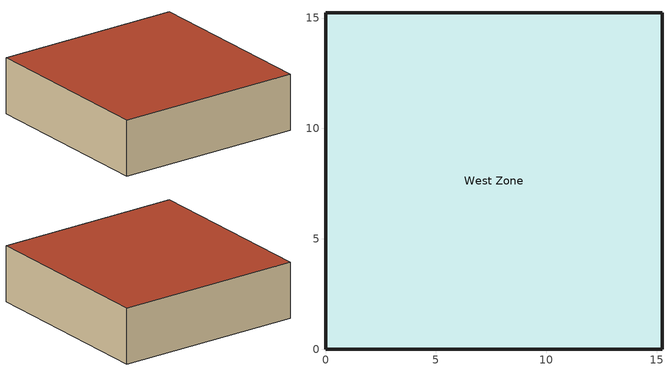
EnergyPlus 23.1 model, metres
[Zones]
West Zone
 floor adiabatic (FLOOR): 15.24,0 0,0 0,15.24 15.24,15.24 z0
 wall outside (R13WALL): 0,0 15.24,0 15.24,15.24 0,15.24 0,0 z0:4.57
 roof outside (ROOF31): 0,15.24 0,0 15.24,0 15.24,15.24 z4.57
[Building]
Bldg: North Axis {deg}=0; Terrain=Suburbs; Loads Convergence Tolerance Value {W}=0.05; Temperature Convergence Tolerance Value {deltaC}=0.05; Solar Distribution=MinimalShadowing; Maximum Number of Warmup Days=30; Minimum Number of Warmup Days=6
[Site:Location]
CHICAGO_IL_USA TMY2-94846: Latitude {deg}=41.78; Longitude {deg}=-87.75; Time Zone {hr}=-6; Elevation {m}=190
[SizingPeriod:DesignDay] Day of Month=21; Humidity Condition Type=Wetbulb; Barometric Pressure {Pa}=99063; Rain Indicator=No; Snow Indicator=No; Daylight Saving Time Indicator=No; Solar Model Indicator=ASHRAEClearSky; Sky Clearness=1
Name | Month | Day Type | Maximum Dry-Bulb Temperature {C} | Daily Dry-Bulb Temperature Range {deltaC} | Wetbulb or DewPoint at Maximum Dry-Bulb {C} | Wind Speed {m/s} | Wind Direction {deg}
CHICAGO_IL_USA Annual Heating 99% Design Conditions DB | 1 | WinterDesignDay | -17.3 | 0 | -17.3 | 4.9 | 270
CHICAGO_IL_USA Annual Cooling 1% Design Conditions DB/MCWB | 7 | SummerDesignDay | 31.5 | 10.7 | 23 | 5.3 | 230
[Site:GroundTemperature:BuildingSurface]
22.03, 22.03, 22.13, 22.3, 22.43, 22.52, 22.62, 22.77, 22.78, 22.55, 22.44, 22.2
[Material:NoMass] Roughness=Rough; Thermal Absorptance=0.9; Solar Absorptance=0.75; Visible Absorptance=0.75
Name | Thermal Resistance {m2-K/W}
R13LAYER | 2.290965
R31LAYER | 5.456
[Material]
C5 - 4 IN HW CONCRETE: Roughness=MediumRough; Thickness {m}=0.101498; Conductivity {W/m-K}=1.729577; Density {kg/m3}=2242.585; Specific Heat {J/kg-K}=836.8; Thermal Absorptance=0.9; Solar Absorptance=0.65; Visible Absorptance=0.65
[Construction]
R13WALL: R13LAYER
FLOOR: C5 - 4 IN HW CONCRETE
ROOF31: R31LAYER
[Zone]
West Zone: Type=1; Multiplier=1; Ceiling Height {m}=autocalculate; Volume {m3}=autocalculate
[Sizing:Zone]
West Zone: Zone Cooling Design Supply Air Temperature Input Method=SupplyAirTemperature; Zone Cooling Design Supply Air Temperature {C}=12; Zone Heating Design Supply Air Temperature Input Method=SupplyAirTemperature; Zone Heating Design Supply Air Temperature {C}=50; Zone Cooling Design Supply Air Humidity Ratio {kgWater/kgDryAir}=0.008; Zone Heating Design Supply Air Humidity Ratio {kgWater/kgDryAir}=0.008; Design Specification Outdoor Air Object=SZ DSOA WEST ZONE; Cooling Design Air Flow Method=DesignDay; Heating Design Air Flow Method=DesignDay; Account for Dedicated Outdoor Air System=No; Dedicated Outdoor Air System Control Strategy=NeutralSupplyAir; Dedicated Outdoor Air Low Setpoint Temperature for Design {C}=autosize; Dedicated Outdoor Air High Setpoint Temperature for Design {C}=autosize; Zone Load Sizing Method=Sensible Load Only No Latent Load; Zone Latent Cooling Design Supply Air Humidity Ratio Input Method=HumidityRatioDifference; Zone Cooling Design Supply Air Humidity Ratio Difference {kgWater/kgDryAir}=0.005; Zone Latent Heating Design Supply Air Humidity Ratio Input Method=HumidityRatioDifference; Zone Humidification Design Supply Air Humidity Ratio Difference {kgWater/kgDryAir}=0.005
[Fan:OnOff]
Zone1WindACFan: Availability Schedule=CoolingCoilAvailSched; Fan Total Efficiency=0.5; Pressure Rise {Pa}=75; Maximum Flow Rate {m3/s}=autosize; Motor Efficiency=0.9; Motor In Airstream Fraction=1
[DesignSpecification:OutdoorAir]
SZ DSOA WEST ZONE: Outdoor Air Method=Flow/Zone; Outdoor Air Flow per Zone {m3/s}=0
[Sizing:Plant]
Hot Water Loop: Loop Type=heating; Design Loop Exit Temperature {C}=82; Loop Design Temperature Difference {deltaC}=11
[People]
WEST ZONE: Zone or ZoneList or Space or SpaceList=WEST ZONE; Number of People Schedule=BLDG Sch   1; Number of People Calculation Method=people; Number of People=10; Fraction Radiant=0.3; Activity Level Schedule=Activity Sch; Carbon Dioxide Generation Rate {m3/s-W}=3.82E-8; Mean Radiant Temperature Calculation Type=zoneaveraged; Work Efficiency Schedule=Work Eff Sch; Clothing Insulation Schedule=Clothing Sch; Air Velocity Schedule=Air Velo Sch; Thermal Comfort Model 1 Type=FANGER
[Lights]
WEST ZONE Lights 1: Zone or ZoneList or Space or SpaceList=WEST ZONE; Schedule=OFFICE LIGHTING; Design Level Calculation Method=LightingLevel; Lighting Level {W}=0; Return Air Fraction=0; Fraction Radiant=0.2; Fraction Visible=0.2; Fraction Replaceable=0
[ElectricEquipment]
WEST ZONE ElecEq 1: Zone or ZoneList or Space or SpaceList=WEST ZONE; Schedule=OFFICE EQUIP; Design Level Calculation Method=EquipmentLevel; Design Level {W}=0; Fraction Latent=0; Fraction Radiant=0.3; Fraction Lost=0
[ZoneControl:Thermostat]
Zone 1 Thermostat: Zone or ZoneList=West Zone; Control Type Schedule=Zone Control Type Sched; Control 1=Heating Setpoint with SB; Control 2=Cooling Setpoint with SB
[ThermostatSetpoint:SingleHeating]
Heating Setpoint with SB: Setpoint Temperature Schedule=Heating Setpoints
[ThermostatSetpoint:SingleCooling]
Cooling Setpoint with SB: Setpoint Temperature Schedule=Cooling Setpoints
[ZoneHVAC:WindowAirConditioner]
Zone1WindAC: Availability Schedule=OFF; Maximum Supply Air Flow Rate {m3/s}=autosize; Maximum Outdoor Air Flow Rate {m3/s}=autosize; Supply Air Fan=Zone1WindACFan; DX Cooling Coil=Zone1WindACDXCoil; Supply Air Fan Operating Mode Schedule=CyclingFanSch; Fan Placement=BlowThrough; Cooling Convergence Tolerance=0.001
[ZoneHVAC:Dehumidifier:DX]
West Zone Dehumidifier: Availability Schedule=ON; Rated Water Removal {L/day}=50.16; Rated Energy Factor {L/kWh}=3.412; Rated Air Flow Rate {m3/s}=0.12036; Water Removal Curve=ZoneDehumidWaterRemoval; Energy Factor Curve=ZoneDehumidEnergyFactor; Part Load Fraction Correlation Curve=ZoneDehumidPLFFPLR; Minimum Dry-Bulb Temperature for Dehumidifier Operation {C}=10; Maximum Dry-Bulb Temperature for Dehumidifier Operation {C}=40; Off-Cycle Parasitic Electric Load {W}=0
[Zone equipment]
WEST ZONE: Zone1WindAC, West Zone Dehumidifier
[Coil:Cooling:DX:SingleSpeed]
Zone1WindACDXCoil: Availability Schedule=OFF; Gross Rated Total Cooling Capacity {W}=autosize; Gross Rated Sensible Heat Ratio=autosize; Gross Rated Cooling COP {W/W}=3; Rated Air Flow Rate {m3/s}=autosize; Total Cooling Capacity Function of Temperature Curve=WindACCoolCapFT; Total Cooling Capacity Function of Flow Fraction Curve=WindACCoolCapFFF; Energy Input Ratio Function of Temperature Curve=WindACEIRFT; Energy Input Ratio Function of Flow Fraction Curve=WindACEIRFFF; Part Load Fraction Correlation Curve=WindACPLFFPLR
[Schedule:Compact]
OFF: Through: 12/31, For: Alldays, Until: 24:00, 0
ON: Through: 12/31, For: Alldays, Until: 24:00, 1
Activity Sch: Through: 12/31, For: AllDays, Until: 24:00, 131.8
WORK EFF SCH; CyclingFanSch: Through: 12/31, For: AllDays, Until: 24:00, 0
CLOTHING SCH; CoolingCoilAvailSched: Through: 12/31, For: AllDays, Until: 24:00, 1
AIR VELO SCH: Through: 12/31, For: AllDays, Until: 24:00, 0.14
BLDG SCH   1: Through: 12/31, For: Weekdays, Until: 6:00, 0, Until: 7:00, 0.1, Until: 8:00, 0.5, Until: 12:00, 1, Until: 13:00, 0.5, Until: 16:00, 1, Until: 17:00, 0.5, Until: 18:00, 0.1, Until: 24:00, 0, For: Weekends Holiday, Until: 24:00, 0, For: SummerDesignDay, Until: 6:00, 0, Until: 7:00, 0.1, Until: 8:00, 0.5, Until: 12:00, 1, Until: 13:00, 0.5, Until: 16:00, 1, Until: 17:00, 0.5, Until: 18:00, 0.1, Until: 24:00, 0, For: WinterDesignDay CustomDay1 CustomDay2, Until: 24:00, 0
OFFICE EQUIP: Through: 12/31, For: WeekDays SummerDesignDay, Until: 8:00, 0, Until: 18:00, 1, Until: 24:00, 0, For: WinterDesignDay, Until: 8:00, 0, Until: 18:00, 1, Until: 24:00, 0, For: AllOtherDays, Until: 24:00, 0
OFFICE LIGHTING: Through: 12/31, For: WeekDays SummerDesignDay, Until: 6:00, 0.05, Until: 7:00, 0.2, Until: 17:00, 1, Until: 18:00, 0.5, Until: 24:00, 0.05, For: WinterDesignDay, Until: 6:00, 0.05, Until: 7:00, 0.2, Until: 17:00, 1, Until: 18:00, 0.5, Until: 24:00, 0.05, For: AllOtherDays, Until: 24:00, 0.05
Heating Setpoints: Through: 12/31, For: AllDays, Until: 24:00, 21
Cooling Setpoints: Through: 12/31, For: AllDays, Until: 24:00, 24
Zone Control Type Sched: Through: 3/31, For: AllDays, Until: 24:00, 1, Through: 9/30, For: AllDays, Until: 24:00, 2, Through: 12/31, For: AllDays, Until: 24:00, 1
[Curve:Biquadratic]
Name | Coefficient1 Constant | Coefficient2 x | Coefficient3 x**2 | Coefficient4 y | Coefficient5 y**2 | Coefficient6 x*y | Minimum Value of x | Maximum Value of x | Minimum Value of y | Maximum Value of y | Input Unit Type for X | Input Unit Type for Y | Output Unit Type
ZoneDehumidWaterRemoval | -2.72488 | 0.100712 | -0.000990538 | 0.050053 | -0.000203629 | -0.000341751 | 5 | 40 | 20 | 80
ZoneDehumidEnergyFactor | -2.38832 | 0.0930477 | -0.0013697 | 0.0665337 | -0.000343198 | -0.00056249 | 5 | 40 | 20 | 80
WindACCoolCapFT | 0.942588 | 0.00954335 | 0.00068377 | -0.0110427 | 5.249e-06 | -9.72e-06 | 12.77778 | 23.88889 | 18 | 46.11111 | Temperature | Temperature | Dimensionless
WindACEIRFT | 0.342414 | 0.034885 | -0.0006237 | 0.00497722 | 0.000437951 | -0.000728028 | 12.77778 | 23.88889 | 18 | 46.11111 | Temperature | Temperature | Dimensionless
[Curve:Quadratic]
Name | Coefficient1 Constant | Coefficient2 x | Coefficient3 x**2 | Minimum Value of x | Maximum Value of x
ZoneDehumidPLFFPLR; WindACPLFFPLR | 1 | 0 | 0 | 0 | 1
WindACCoolCapFFF | 0.8 | 0.2 | 0 | 0.5 | 1.5
WindACEIRFFF | 1.1552 | -0.1808 | 0.0256 | 0.5 | 1.5
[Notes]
Basic file description:  1 zones with window air conditioner and zone dehumidifier.
AvailabilityManager:LowTemperatureTurnOff
AvailabilityManager:HighTemperatureTurnOn
Availability managers are capable of turning on or off the fan for an air system (or the pump
for a plant system) by monitoring temperature conditions at a user-specified system node.
In this model, the availability managers are monitoring the zone outlet air node to act as
a crude thermostatic control for the zone.
Keep in mind that availability manager control is "lagged".  This means that the node
conditions from the previous time step are used to make control decisions at the current
time step.
There are two ways to use the availability managers for controlling an evaporative cooler:
Method 1.  The fan is scheduled to be available at all times, meaning that the system
is on all the time by default.  This usually results in over-cooling.
To prevent over-cooling, the LOW TEMPERATURE TURN OFF object is used to
turn off the system fan when the temperature falls below the setpoint (23 C).
Method 2.  The fan is scheduled to be unavailable at all times, meaning that the system
is off all the time by default.  This usually results in under-cooling.
To prevent under-cooling, the HIGH TEMPERATURE TURN ON object is used to
turn on the system fan when the temperature rises above the setpoint (26 C).
With either method, all other equipment is scheduled to be always available.  In this file,
for demonstration purposes only, the fan is scheduled to be available from 12 AM-12 PM to
to demonstrate Method 1, and scheduled to be unavailable from 12 PM-12 AM for Method 2.
Note that ZoneControl:Thermostat is still used in this model to control the baseboard
heating in the winter, but it does not effect the evaporative cooler system.
Highlights:              Test of AvailabilityManagers for controlling an air system.
Simulation Location/Run: DENVER_STAPLETON_CO_USA_WMO_724690, 2 design days, 1 run period,
Run Control executes two design days (see RUN PERIOD object)
Location:                Denver, CO
Design Days:             DENVER_STAPLETON_CO_USA Annual Heating 99%, MaxDB=-16°C
DENVER_STAPLETON_CO_USA Annual Cooling (DB=>MWB) 1%, MaxDB=32.6°C MWB=15.5°C
Run Period (Weather File): Full Annual Simulation, DENVER_STAPLETON_CO_USA_WMO_724690
Run Control:             No zone or system sizing, design day run control (no weather file simulation)
Building:                Fictional 1 zone building with resistive walls based on 1ZoneUncontrolled example.
No windows.  No internal gains.  No internal mass.  The building is oriented due north.
Floor Area:              232.25 m2
Number of Stories:       1
Data Source=ASHRAE 2009 Annual Design Conditions
CHICAGO_IL_USA Annual Heating 99% Design Conditions DB, MaxDB= -17.3°C
CHICAGO_IL_USA Annual Cooling 1% Design Conditions, MaxDB=  31.5°C MCWB=  23.0°C
